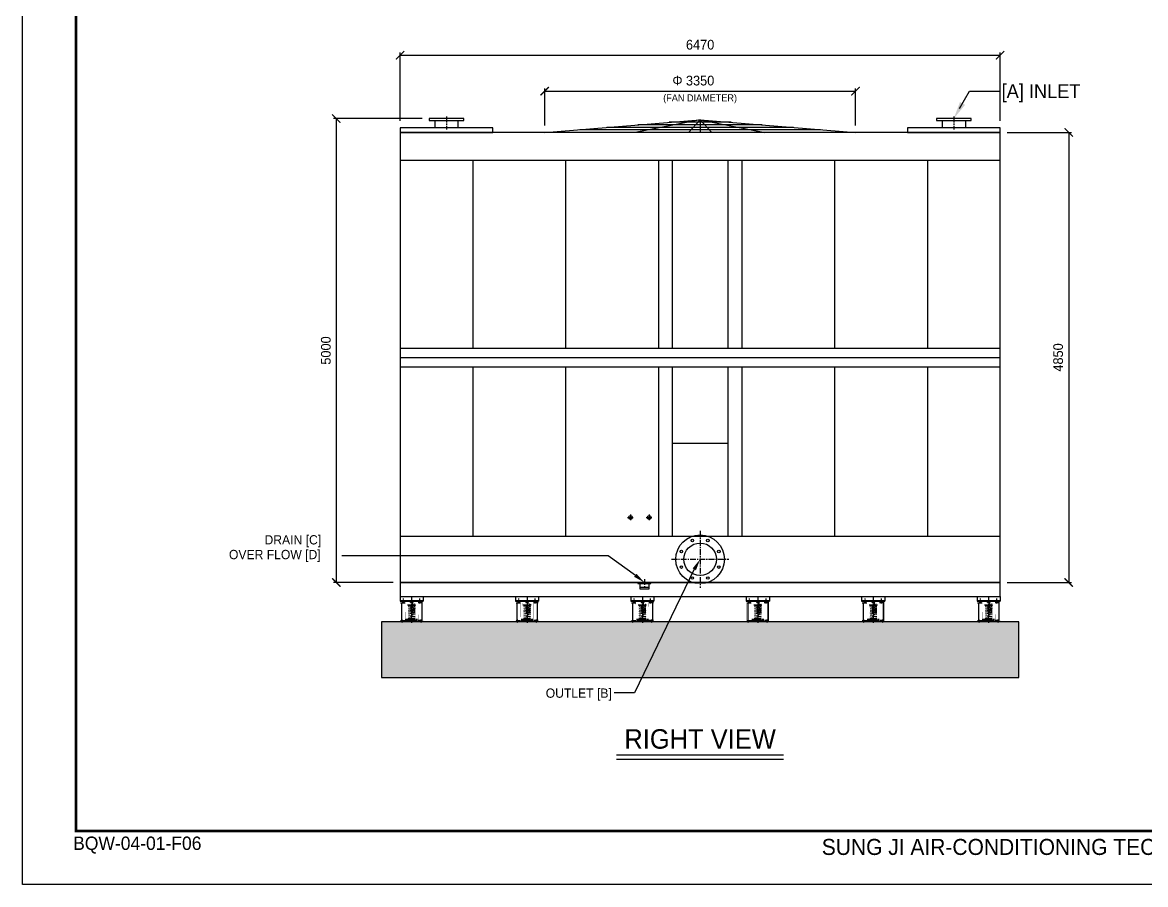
# Model space of a CAD drawing. Header units: millimetres. Extents: x 14797 to 39010, y -1427 to 15695.
# Drawn here: x 14797 to 26904, y -1427 to 7863 of the extents above; entities that cross this region are included whole.
import ezdxf
from ezdxf.enums import TextEntityAlignment as Align

# ---------------------------------------------------------------- set-up
doc = ezdxf.new("R2010")
doc.units = ezdxf.units.MM
doc.linetypes.add('CENTER', pattern=[2, 1.25, -0.25, 0.25, -0.25])
doc.linetypes.add('HIDDEN', pattern=[9.525, 6.35, -3.175])
doc.layers.get('DEFPOINTS').update_dxf_attribs({"color": 143})
for name, color, linetype in [('CENTER', 1, 'CENTER'), ('냉각탑_dim', 1, 'Continuous'), ('냉각탑_form', 1, 'Continuous'), ('냉각탑_text', 3, 'Continuous')]:
    doc.layers.add(name, color=color, linetype=linetype)
doc.styles.add('HY울릉도L', font='')
doc.styles.add('돋움', font='')
doc.styles.get('HY울릉도L').set_extended_font_data('HY울릉도L')
doc.styles.get('돋움').set_extended_font_data('Dotum')
doc.dimstyles.new('성지DIM', dxfattribs={"dimtxt": 3.5, "dimasz": 3, "dimexe": 1, "dimexo": 2.5, "dimgap": 2, "dimtad": 1, "dimdec": 0, "dimzin": 3, "dimdsep": 46, "dimtxsty": 'HY울릉도L', "dimblk": 'ARCHTICK', "dimcen": -2, "dimclrd": 256, "dimclre": 256, "dimclrt": 7, "dimadec": 0, "dimazin": 0, "dimtfac": 1, "dimtdec": 0, "dimtofl": 0, "dimtmove": 0, "dimatfit": 3, "dimfxl": 0, "dimtolj": 1, "dimtzin": 0, "dimlwe": -1, "dimarcsym": 0})

# ---------------------------------------------------------------- blocks, each defined once
blk = doc.blocks.new('냉각탑form')
at = {"layer": 'DEFPOINTS'}
blk.add_lwpolyline([(0, 297.07), (420.1, 297.07), (420.1, 0), (0, 0)], close=True, dxfattribs=at)
at = {"layer": '냉각탑_form', "const_width": 0.5}
blk.add_lwpolyline([(10, 287.07), (10, 10), (410.1, 10), (410.1, 287.07)], close=True, dxfattribs=at)
at = {"layer": '냉각탑_form', "style": '돋움'}
for s, height, p in [('BQW-04-01-F06', 2.5006, (9.48, 6.47)), ('SUNG JI AIR-CONDITIONING TECHNOLOGY CO. LTD', 3.0007, (149.5, 5.53))]:
    blk.add_text(s, height=height, dxfattribs=at).set_placement(p)
blk = doc.blocks.new('_ArchTick')
at = {"color": 0, "linetype": 'ByBlock', "const_width": 0.15}
blk.add_lwpolyline([(-0.5, -0.5), (0.5, 0.5)], dxfattribs=at)
blk = doc.blocks.new('*D24')
at = {"layer": 'DEFPOINTS', "color": 0, "transparency": 16777216}
for p in [(23777, 7123), (20427, 6678), (23777, 6678)]:
    blk.add_point(p, dxfattribs=at)
at = {"layer": '냉각탑_dim', "transparency": 16777216}
for p, q in [((20427, 6753), (20427, 7153)), ((23777, 6753), (23777, 7153))]:
    blk.add_line(p, q, dxfattribs=at)
at = {"layer": '냉각탑_dim', "lineweight": -2, "transparency": 16777216}
blk.add_line((20427, 7123), (23777, 7123), dxfattribs=at)
at = {"layer": '냉각탑_dim', "lineweight": -2, "transparency": 16777216, "xscale": 90, "yscale": 90, "zscale": 90, "rotation": 180}
blk.add_blockref('_ArchTick', (20427, 7123), dxfattribs=at)
at = {"layer": '냉각탑_dim', "lineweight": -2, "transparency": 16777216, "xscale": 90, "yscale": 90, "zscale": 90}
blk.add_blockref('_ArchTick', (23777, 7123), dxfattribs=at)
at = {"layer": '냉각탑_dim', "color": 7, "transparency": 16777216, "insert": (22102, 7236), "char_height": 105, "attachment_point": 5, "style": 'HY울릉도L'}
blk.add_mtext('\\A1;3350', dxfattribs=at)
blk = doc.blocks.new('*D25')
at = {"layer": 'DEFPOINTS', "color": 0, "transparency": 16777216}
for p in [(25337, 7510), (18867, 6728), (25337, 6728)]:
    blk.add_point(p, dxfattribs=at)
at = {"layer": '냉각탑_dim', "transparency": 16777216}
for p, q in [((18867, 6803), (18867, 7540)), ((25337, 6803), (25337, 7540))]:
    blk.add_line(p, q, dxfattribs=at)
at = {"layer": '냉각탑_dim', "lineweight": -2, "transparency": 16777216}
blk.add_line((18867, 7510), (25337, 7510), dxfattribs=at)
at = {"layer": '냉각탑_dim', "lineweight": -2, "transparency": 16777216, "xscale": 90, "yscale": 90, "zscale": 90, "rotation": 180}
blk.add_blockref('_ArchTick', (18867, 7510), dxfattribs=at)
at = {"layer": '냉각탑_dim', "lineweight": -2, "transparency": 16777216, "xscale": 90, "yscale": 90, "zscale": 90}
blk.add_blockref('_ArchTick', (25337, 7510), dxfattribs=at)
at = {"layer": '냉각탑_dim', "color": 7, "transparency": 16777216, "insert": (22102, 7623), "char_height": 105, "attachment_point": 5, "style": 'HY울릉도L'}
blk.add_mtext('\\A1;6470', dxfattribs=at)
blk = doc.blocks.new('*D26')
at = {"layer": 'DEFPOINTS', "color": 0, "transparency": 16777216}
for p in [(19180, 6828), (18180, 1828), (18867, 1828)]:
    blk.add_point(p, dxfattribs=at)
at = {"layer": '냉각탑_dim', "transparency": 16777216}
for p, q in [((19105, 6828), (18150, 6828)), ((18792, 1828), (18150, 1828))]:
    blk.add_line(p, q, dxfattribs=at)
at = {"layer": '냉각탑_dim', "lineweight": -2, "transparency": 16777216}
blk.add_line((18180, 6828), (18180, 1828), dxfattribs=at)
at = {"layer": '냉각탑_dim', "lineweight": -2, "transparency": 16777216, "xscale": 90, "yscale": 90, "zscale": 90}
for p, rotation in [((18180, 6828), 90), ((18180, 1828), 270)]:
    blk.add_blockref('_ArchTick', p, dxfattribs=dict(at, rotation=rotation))
at = {"layer": '냉각탑_dim', "color": 7, "transparency": 16777216, "insert": (18068, 4328), "char_height": 105, "attachment_point": 5, "rotation": 90, "style": 'HY울릉도L'}
blk.add_mtext('\\A1;5000', dxfattribs=at)
blk = doc.blocks.new('*D27')
at = {"layer": 'DEFPOINTS', "color": 0, "transparency": 16777216}
for p in [(25337, 6678), (25337, 1828), (26075, 1828)]:
    blk.add_point(p, dxfattribs=at)
at = {"layer": '냉각탑_dim', "transparency": 16777216}
for p, q in [((25412, 6678), (26105, 6678)), ((25412, 1828), (26105, 1828))]:
    blk.add_line(p, q, dxfattribs=at)
at = {"layer": '냉각탑_dim', "lineweight": -2, "transparency": 16777216}
blk.add_line((26075, 6678), (26075, 1828), dxfattribs=at)
at = {"layer": '냉각탑_dim', "lineweight": -2, "transparency": 16777216, "xscale": 90, "yscale": 90, "zscale": 90}
for p, rotation in [((26075, 6678), 90), ((26075, 1828), 270)]:
    blk.add_blockref('_ArchTick', p, dxfattribs=dict(at, rotation=rotation))
at = {"layer": '냉각탑_dim', "color": 7, "transparency": 16777216, "insert": (25962, 4253), "char_height": 105, "attachment_point": 5, "rotation": 90, "style": 'HY울릉도L'}
blk.add_mtext('\\A1;4850', dxfattribs=at)
blk = doc.blocks.new('A$C2E82435F')
for p, q in [((1, 285), (1, 234)), ((1, 285), (250, 285)), ((250, 285), (250, 234)), ((1, 234), (250, 234)), ((7, 215), (55, 215)), ((45, 221), (24, 221)), ((30, 221), (30, 234)), ((30, 221), (30, 234)), ((31, 234), (31, 221)), ((43, 234), (43, 221)), ((43, 221), (43, 234)), ((81, 193), (126, 193)), ((164, 187), (90, 174)), ((164, 167), (91, 154)), ((164, 147), (91, 134)), ((164, 127), (91, 113)), ((109, 188), (107, 193)), ((125, 221), (108, 221)), ((109, 188), (126, 188)), ((112, 234), (139, 234)), ((116, 231), (116, 221)), ((117, 220), (116, 221)), ((116, 170), (163, 179)), ((116, 150), (163, 159)), ((116, 130), (163, 138)), ((117, 220), (125, 220)), ((117, 220), (117, 210)), ((117, 179), (117, 170)), ((117, 159), (117, 150)), ((117, 139), (117, 130)), ((125, 221), (143, 221)), ((125, 221), (143, 221)), ((134, 220), (125, 220)), ((133, 121), (133, 115)), ((134, 220), (135, 221)), ((134, 220), (134, 210)), ((134, 210), (134, 188)), ((135, 231), (135, 221)), ((135, 221), (135, 231)), ((135, 210), (135, 188)), ((143, 221), (143, 231)), ((143, 221), (143, 231)), ((149, 196), (162, 199)), ((154, 203), (156, 203)), ((167, 193), (170, 193)), ((244, 215), (195, 215)), ((206, 221), (227, 221)), ((207, 221), (207, 239)), ((207, 221), (207, 234)), ((208, 239), (208, 215)), ((208, 234), (208, 221)), ((220, 239), (220, 215)), ((220, 221), (220, 239)), ((220, 221), (220, 234)), ((220, 234), (220, 221)), ((220, 221), (220, 234)), ((7, 24), (56, 24)), ((61, 36), (78, 36)), ((126, 29), (61, 29)), ((61, 29), (126, 29)), ((61, 29), (190, 29)), ((74, 29), (61, 29)), ((78, 37), (78, 36)), ((164, 36), (78, 36)), ((88, 49), (126, 49)), ((164, 106), (91, 93)), ((125, 76), (91, 70)), ((128, 54), (102, 48)), ((128, 54), (103, 49)), ((116, 109), (163, 118)), ((116, 116), (125, 116)), ((117, 118), (117, 115)), ((134, 116), (125, 116)), ((126, 90), (163, 96)), ((163, 49), (126, 43)), ((126, 44), (130, 44)), ((128, 67), (163, 73)), ((173, 37), (173, 36)), ((190, 36), (173, 36)), ((177, 29), (190, 29)), ((244, 24), (196, 24))]:
    blk.add_line(p, q)
at = {"linetype": 'CENTER'}
for p, q in [((214, 220), (214, 261)), ((214, 225), (214, 250)), ((73, 21), (73, 39)), ((178, 21), (178, 39))]:
    blk.add_line(p, q, dxfattribs=at)
at = {"linetype": 'HIDDEN'}
for p, q in [((1, 239), (250, 239)), ((17, 215), (17, 24)), ((234, 215), (234, 24)), ((78, 36), (61, 36)), ((173, 36), (190, 36))]:
    blk.add_line(p, q, dxfattribs=at)
at = {"color": 0}
for p, q in [((134, 209), (135, 210)), ((142, 188), (146, 192))]:
    blk.add_line(p, q, dxfattribs=at)
for points, const_width in [([(30, 221), (7, 221), (7, 24), (1, 24), (1, 10), (250, 10), (250, 24), (244, 24), (244, 221), (220, 221)], 1), ([(7, 221), (30, 221)], 1), ([(43, 221), (52, 221), (52, 215)], 1), ([(45, 221), (52, 221)], 1), ([(52, 221), (52, 215)], 1), ([(195, 215), (196, 24), (56, 24), (55, 215)], 1), ([(126, 210), (80, 210), (81, 193), (107, 193)], 0.68), ([(90, 185), (108, 189)], 0.898), ([(90, 174), (116, 173)], 0.898), ([(91, 166), (116, 170)], 0.898), ([(91, 154), (116, 153)], 0.898), ([(91, 145), (116, 150)], 0.898), ([(91, 134), (116, 133)], 0.898), ([(91, 125), (116, 130)], 0.898), ([(116, 179), (116, 170)], 0.562), ([(116, 159), (116, 150)], 0.562), ([(116, 139), (116, 130)], 0.562), ([(167, 202), (167, 193), (170, 193), (171, 210), (126, 210)], 0.68), ([(143, 188), (134, 188)], 0.898), ([(163, 159), (134, 161)], 0.898), ([(163, 138), (134, 140)], 0.898), ([(134, 188), (134, 174)], 0.73), ([(163, 179), (135, 181)], 0.898), ([(134, 162), (134, 153)], 0.73), ([(134, 142), (134, 133)], 0.73), ([(134, 121), (134, 116)], 0.73), ([(143, 188), (154, 203), (165, 203)], 0.68), ([(162, 199), (151, 199)], 0.898), ([(206, 221), (199, 221)], 1), ([(199, 221), (199, 215)], 1), ([(207, 221), (199, 221), (199, 215)], 1), ([(244, 221), (220, 221)], 1), ([(88, 49), (78, 49), (78, 37), (61, 37), (61, 29)], 0.898), ([(61, 29), (61, 24)], 0.898), ([(91, 113), (129, 112)], 0.898), ([(91, 105), (129, 111)], 0.898), ([(91, 93), (126, 90)], 0.898), ([(91, 83), (126, 90)], 0.898), ([(91, 70), (128, 67)], 0.898), ([(128, 67), (91, 59)], 0.898), ([(116, 116), (117, 115)], 0.73), ([(116, 118), (116, 116)], 0.562), ([(117, 115), (125, 115)], 0.562), ([(133, 115), (125, 115)], 0.562), ([(163, 96), (126, 100)], 0.898), ([(125, 76), (163, 73)], 0.898), ([(163, 49), (128, 54)], 0.898), ([(163, 49), (128, 54)], 0.898), ([(163, 118), (134, 120)], 0.898), ([(134, 116), (133, 115)], 0.562), ([(163, 49), (173, 49), (173, 37), (190, 37), (190, 29)], 0.898), ([(190, 29), (190, 24)], 0.898)]:
    blk.add_lwpolyline(points, dxfattribs=dict(const_width=const_width))
for points, const_width in [([(90, 185, 0.725116), (90, 174, 0.725116)], 0.898), ([(91, 166, 0.725116), (91, 154, 0.725116)], 0.898), ([(91, 145, 0.725116), (91, 134, 0.725116)], 0.898), ([(91, 125, 0.725116), (91, 113, 0.725116)], 0.898), ([(133, 182), (162, 186, 0.664207), (162, 199, 0.63815)], 0.898), ([(133, 182), (162, 186, 0.562661), (164, 198, 0.562661)], 0.898), ([(133, 121), (163, 126, 0.664207), (163, 138)], 0.898), ([(135, 162), (163, 167, 0.664207), (163, 179, 0.63815)], 0.898), ([(135, 142), (163, 146, 0.664207), (163, 159, 0.63815)], 0.898), ([(167, 202, 0.414214), (165, 203, 0.414214)], 0.68), ([(91, 105, 0.725116), (91, 93, 0.725116)], 0.898), ([(91, 83, 0.611938), (91, 70, 0.611938)], 0.898), ([(91, 59, 0.495188), (88, 48, 0.495188)], 0.898), ([(126, 99), (163, 106, 0.664207), (163, 118, 0.63815)], 0.898), ([(125, 76), (163, 85, 0.712533), (163, 96, 0.643566)], 0.898), ([(163, 73, -0.712533), (163, 62), (128, 54)], 0.898), ([(164, 36, 0.602155), (163, 49, 0.60596)], 0.898)]:
    blk.add_lwpolyline(points, format="xyb", dxfattribs=dict(const_width=const_width))
for points in [[(112, 234, 0.898, 0.898, 0.322657), (108, 231, 0.898, 0.898, 0), (108, 221, 0.898, 0.898, 0), (116, 221, 0.562, 0.562, 0), (116, 210, 0.562, 0.562, 0)], [(135, 210, 0.562, 0.562, 0), (135, 221, 0.898, 0.898, 0), (143, 221, 0.898, 0.898, 0), (143, 231, 0.898, 0.898, 0.322657), (139, 234, 0.898, 0.898, -0.322657)]]:
    blk.add_lwpolyline(points, format="xyseb")
for centre, radius, start, end in [((112, 230), 4.44, 17.2184, 162.7816), ((126, 219), 15.2, 90.4828, 127.3884), ((125, 219), 15.2, 52.6116, 89.5172), ((139, 230), 4.44, 17.2184, 162.7816)]:
    blk.add_arc(centre, radius, start, end)
at = {"layer": 'CENTER'}
for p, q in [((37, 207), (37, 261)), ((126, 282), (126, 0)), ((214, 207), (214, 261)), ((23, 0), (23, 35)), ((228, 0), (228, 35))]:
    blk.add_line(p, q, dxfattribs=at)
blk = doc.blocks.new('A$C036B6841')
at = {"color": 3}
for p, q in [((0, 0), (650, 53.1)), ((650, 53.1), (379, 0)), ((650, 53.1), (601.1, 0)), ((650, 53.1), (1300, 0)), ((650, 53.1), (698.9, 0)), ((650, 53.1), (921, 0)), ((1153, 10.6), (147, 10.6)), ((1040, 21.2), (260, 21.2)), ((910, 31.8), (390, 31.8)), ((780, 42.4), (520, 42.4))]:
    blk.add_line(p, q, dxfattribs=at)
at = {"layer": 'DEFPOINTS'}
blk.add_line((650, 53.1), (650, 0), dxfattribs=at)

msp = doc.modelspace()

# ---------------------------------------------------------------- hatches: boundary and pattern name
h = msp.add_hatch()
h.set_pattern_fill('AR-CONC', color=8)
h.paths.add_polyline_path([(25537, 1403.2), (18667, 1403.2), (18667, 803.2), (25537, 803.2)])

# ---------------------------------------------------------------- linework, layer by layer
at = {"color": 3}
for p, q in [((19242, 6808.2), (19242, 6728.2)), ((19492, 6808.2), (19492, 6728.2)), ((24712, 6808.2), (24712, 6728.2)), ((24962, 6808.2), (24962, 6728.2)), ((18867, 6678.2), (18867, 1828.2)), ((25337, 6678.2), (18867, 6678.2)), ((25337, 1828.2), (25337, 6678.2)), ((18867, 6378.2), (25337, 6378.2)), ((19652, 6378.2), (19652, 4353.2)), ((20652, 6378.2), (20652, 4353.2)), ((21652, 6378.2), (21652, 4353.2)), ((21802, 6378.2), (21802, 4353.2)), ((22402, 6378.2), (22402, 4353.2)), ((22552, 6378.2), (22552, 4353.2)), ((23552, 6378.2), (23552, 4353.2)), ((24552, 6378.2), (24552, 4353.2)), ((18867, 4353.2), (25337, 4353.2)), ((18867, 4253.2), (25337, 4253.2)), ((18867, 4153.2), (25337, 4153.2)), ((19652, 4153.2), (19652, 2328.2)), ((20652, 4153.2), (20652, 2328.2)), ((21652, 4153.2), (21652, 2328.2)), ((21802, 4153.2), (21802, 2328.2)), ((22402, 4153.2), (22402, 2328.2)), ((22552, 4153.2), (22552, 2328.2)), ((23552, 4153.2), (23552, 2328.2)), ((24552, 4153.2), (24552, 2328.2)), ((21802, 3328.2), (22402, 3328.2)), ((18867, 2328.2), (25337, 2328.2)), ((18867, 1828.2), (25337, 1828.2)), ((21432, 1828.2), (21432, 1818.2)), ((21432, 1818.2), (21572, 1818.2)), ((21452, 1818.2), (21452, 1758.2)), ((21552, 1758.2), (21552, 1818.2)), ((21572, 1818.2), (21572, 1828.2)), ((21452, 1778.2), (21552, 1778.2)), ((21452, 1758.2), (21552, 1758.2))]:
    msp.add_line(p, q, dxfattribs=at)
at = {"color": 4}
for p, q in [((25337, 1828.2), (18867, 1828.2)), ((18867, 1828.2), (18867, 1678.2)), ((25337, 1678.2), (25337, 1828.2)), ((18867, 1678.2), (25337, 1678.2))]:
    msp.add_line(p, q, dxfattribs=at)
at = {"color": 8}
for p, q in [((18667, 1403.2), (18667, 803.2)), ((25537, 1403.2), (18667, 1403.2)), ((25537, 803.2), (25537, 1403.2)), ((18667, 803.2), (25537, 803.2))]:
    msp.add_line(p, q, dxfattribs=at)
at = {"color": 1}
for p, q in [((21202, -30.1), (23002, -30.1)), ((21202, -75.1), (23002, -75.1))]:
    msp.add_line(p, q, dxfattribs=at)
at = {"color": 3}
for points in [[(19179.5, 6828.2), (19179.5, 6808.2), (19554.5, 6808.2), (19554.5, 6828.2)], [(24649.5, 6828.2), (24649.5, 6808.2), (25024.5, 6808.2), (25024.5, 6828.2)], [(18867, 6728.2), (18867, 6678.2), (19867, 6678.2), (19867, 6728.2)], [(24337, 6728.2), (24337, 6678.2), (25337, 6678.2), (25337, 6728.2)]]:
    msp.add_lwpolyline(points, close=True, dxfattribs=at)
for centre, radius in [((21352, 2528.2), 20), ((21552, 2528.2), 20), ((22102, 2078.2), 262.5), ((22102, 2078.2), 175), ((22018.3, 2280.3), 14), ((22185.7, 2280.3), 14), ((21899.9, 2161.9), 14), ((22304.1, 2161.9), 14), ((21899.9, 1994.5), 14), ((22304.1, 1994.5), 14), ((22018.3, 1876.1), 14), ((22185.7, 1876.1), 14)]:
    msp.add_circle(centre, radius, dxfattribs=at)
at = {"layer": 'CENTER', "linetype": 'CENTER', "ltscale": 50}
for p, q in [((19367, 6848.2), (19367, 6708.2)), ((24837, 6848.2), (24837, 6708.2)), ((21352, 2560.7), (21352, 2495.7)), ((21552, 2560.7), (21552, 2495.7)), ((21319.5, 2528.2), (21384.5, 2528.2)), ((21519.5, 2528.2), (21584.5, 2528.2)), ((22102, 2386.2), (22102, 1770.2)), ((21794, 2078.2), (22410, 2078.2)), ((21502, 1863.9), (21502, 1752.3))]:
    msp.add_line(p, q, dxfattribs=at)
at = {"layer": '냉각탑_dim', "linetype": 'ByBlock', "lineweight": -2}
for p, q in [((24899.5, 6936.4), (25007.4, 7123.2)), ((25007.4, 7123.2), (25337, 7123.2)), ((21111.6, 2116.7), (18240, 2116.7)), ((22039.5, 1969.9), (21393.5, 639.6)), ((21393.5, 639.6), (21175.6, 639.9))]:
    msp.add_line(p, q, dxfattribs=at)
msp.add_lwpolyline([(21405.7, 1902.7), (21111.6, 2116.7)], dxfattribs=at)
at = {"layer": '냉각탑_dim'}
for points in [[(24957.8, 6974.9), (24837, 6828.2), (24903.7, 7006.2)], [(22021.5, 1980.3), (22102, 2078.2), (22057.6, 1959.5)], [(21390.9, 1889.1), (21502, 1828.2), (21416.7, 1921.8)]]:
    msp.add_solid(points, dxfattribs=at)

# ---------------------------------------------------------------- block references
at = {"xscale": 2.576923076923076, "yscale": 2.576923076923076, "zscale": 2.576923076923076}
msp.add_blockref('A$C036B6841', (20427, 6678.2), dxfattribs=at)
for p in [(18866.5, 1393.7), (20110.5, 1393.7), (21354.5, 1393.7), (22598.5, 1393.7), (23842.5, 1393.7), (25086.5, 1393.7)]:
    msp.add_blockref('A$C2E82435F', p)
at = {"layer": '냉각탑_form', "xscale": 57.63657142857144, "yscale": 57.63657142857144, "zscale": 57.63657142857144}
msp.add_blockref('냉각탑form', (14797, -1426.9), dxfattribs=at)

# ---------------------------------------------------------------- texts
at = {"layer": '냉각탑_text', "style": '돋움'}
for s, height, p in [('Φ', 105, (21857.9, 7238)), ('(FAN DIAMETER)', 75, (22102, 7050.6)), ('RIGHT VIEW', 210, (22102, 142.2))]:
    msp.add_text(s, height=height, dxfattribs=at).set_placement(p, align=Align.MIDDLE_CENTER)
for s, height, p in [('[A] INLET', 150, (25352, 7123.2)), ('DRAIN [C]', 100, (17406.3, 2288)), ('OVER FLOW [D]', 100, (17023.2, 2129.3))]:
    msp.add_text(s, height=height, dxfattribs=at).set_placement(p, align=Align.MIDDLE_LEFT)
msp.add_text('OUTLET [B]', height=100, dxfattribs=at).set_placement((21150.2, 635.8), align=Align.MIDDLE_RIGHT)

# ---------------------------------------------------------------- dimensions: what is measured, and where the dimension line sits
at = {"layer": '냉각탑_dim'}
for base, p1, p2, picture, middle in [((25337, 7510.5), (18867, 6728.2), (25337, 6728.2), '*D25', (22102, 7623)), ((23777, 7123.2), (20427, 6678.2), (23777, 6678.2), '*D24', (22102, 7235.7))]:
    dim = msp.add_linear_dim(base=base, p1=p1, p2=p2, dimstyle='성지DIM', override={"dimscale": 30, "dimtmove": 2}, dxfattribs=at)
    dim.commit()
    dim.dimension.update_dxf_attribs({"geometry": picture, "text_midpoint": middle})
for base, p1, p2, picture, middle in [((18180.2, 1828.2), (19179.5, 6828.2), (18867, 1828.2), '*D26', (18067.7, 4328.2)), ((26074.6, 1828.2), (25337, 6678.2), (25337, 1828.2), '*D27', (25962.1, 4253.2))]:
    dim = msp.add_linear_dim(base=base, p1=p1, p2=p2, angle=90, dimstyle='성지DIM', override={"dimscale": 30, "dimtmove": 2}, dxfattribs=at)
    dim.commit()
    dim.dimension.update_dxf_attribs({"geometry": picture, "text_midpoint": middle})

doc.saveas('drawing.dxf')
